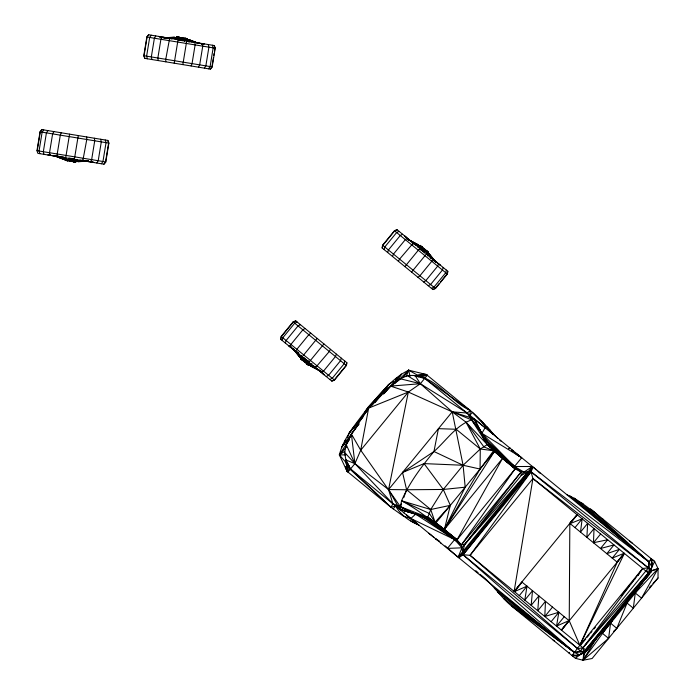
<?xml version="1.0" encoding="UTF-8"?>
<svg xmlns="http://www.w3.org/2000/svg" width="695" height="695" viewBox="0 0 695 695"><rect width="100%" height="100%" fill="white"/><g stroke="black" fill="none" stroke-linecap="round" stroke-linejoin="round"><path stroke-width="1.04" d="M348.004 463.826L347.995 472.061L354.91 463.617L360.714 450.204L368.637 408.113C381.199 397.088 391.068 381.364 407.505 375.726C433.55 372.199 449.005 401.015 470.307 410.519C480.697 418.79 488.602 429.545 498.037 438.58M479.785 574.183C492.303 583.07 499.896 596.631 511.815 606.231L575.408 658.313L583.044 660.25L592.114 658.513L658.035 578.014L658.043 568.623L654.681 561.517L590.359 508.836M304.297 360.696L304.341 358.611M424.332 253.093L424.393 249.992M650.894 560.804L651.319 558.763L651.884 566.703L649.79 571.264L583.861 651.754L579.708 654.829L574.522 652.536L458.839 557.79L463.07 554.775L531.223 469.394L531.023 471.783L648.383 567.893L642.727 568.458L579.856 645.229L617.212 562.186L624.171 553.255L612.234 558.111L619.401 549.354L606.822 553.68L613.998 544.923L600.497 548.503L607.673 539.746L593.461 542.734L594.034 528.582L586.867 537.339L587.657 523.352L580.49 532.109L582.158 518.852L570.091 523.596L577.258 514.839L569.831 523.378L569.24 620.774L579.856 645.229L572.046 655.559L576.294 655.932L585.025 652.709L650.954 572.211L652.231 563.211L651.319 558.763L648.826 561.803L648.383 567.893L649.79 571.264L650.954 572.211L648.331 573.045L582.966 647.775L577.701 648.652L470.063 555.305L463.07 554.775L460.75 555.444M579.856 645.229L624.379 553.428L561.508 630.2L569.023 620.6L556.53 626.125L558.85 612.26L544.793 616.517L545.488 601.323L537.756 610.749L538.894 595.919L531.162 605.354L532.509 590.689L524.786 600.124L527.01 586.189L514.387 591.61L521.849 581.967L569.127 620.687M65.677 157.904L69.578 134.152M186.712 41.014L182.837 64.609M489.436 429.354L493.155 434.314L472.279 412.37L469.907 415.271L470.307 410.519L426.322 374.501L408.73 370.2C391.685 378.262 380.521 394.178 367.898 407.513C357.317 422.508 343.912 436.599 339.368 454.895L346.223 462.722L347.378 471.557L346.223 462.722L346.501 459.786M612.295 620.574L610.558 623.189L608.594 638.384L583.044 660.25L583.765 652.822M78.266 135.577L74.365 159.329M174.21 63.193L178.076 39.598M651.067 560.848L651.319 558.763M643.544 580.568L635.282 593L633.31 608.203L627.038 603.06L616.83 628.323L613.694 631.295M36.957 150.667L40.049 131.824L41.761 129.583L107.986 140.451L108.889 143.118L105.805 161.961L104.12 164.211L37.834 153.334L36.957 150.667L105.805 161.961M37.391 149.66L40.31 131.868L42.013 129.626M65.191 160.345L65.278 159.52M65.321 160.371L65.426 159.546M65.443 160.389L65.617 159.572M65.669 160.423L65.799 159.607M65.825 160.449L65.964 159.633L60.526 156.844M65.877 160.458L66.008 159.642M66.086 160.493L66.433 159.711M66.833 160.614L66.92 159.789L66.442 160.554L66.381 159.702L60.448 156.523M67.128 159.824L66.963 160.641L67.241 159.841M67.215 160.675L67.346 159.859M67.398 160.71L67.537 159.885M67.554 160.736L67.693 159.911L63.836 157.183M67.667 160.754L67.719 159.92L67.728 160.762L68.24 160.006M68.397 160.032L68.44 160.875L65.148 160.337M68.388 160.866L68.527 160.05M68.709 160.085L69.057 157.965M69.761 158.078L69.283 161.014L71.846 161.44L71.915 160.606M69.596 160.224L69.431 161.04L68.492 158.364M69.578 161.066L69.717 160.25M69.761 161.092L69.9 160.276M69.969 161.127L70.551 158.208M70.221 161.171L70.421 160.363M70.516 161.223L70.69 160.406M70.699 161.249L70.829 160.432M70.907 161.283L71.376 158.347M71.298 160.51L71.168 161.327L71.255 160.502L71.672 161.405L72.184 158.477M72.567 160.71L72.914 158.599M72.784 160.754L72.61 161.561L75.781 162.083M72.784 161.588L72.888 160.771M72.897 161.614L73.071 160.797M73.123 161.648L73.514 158.695M73.427 161.7L73.418 160.858L77.154 159.45M73.488 161.709L73.948 158.764M73.757 161.753L74.209 158.808L73.705 161.744L73.635 160.892M73.948 161.779L74.035 160.953M74.104 161.805L74.243 160.988M74.322 161.839L74.452 161.023M74.53 161.874L74.973 161.11M74.904 161.935L75.121 161.136L80.733 160.163M75.043 161.961L75.182 161.144L75.26 161.996L75.434 161.188L77.458 160.884M75.26 161.996L75.764 161.24M143.787 55.696L146.853 36.983L148.522 34.75L214.373 45.549L215.242 48.198L212.166 66.911L210.472 69.144L144.682 58.354L143.787 55.696L212.166 66.911M176.686 37.704L176.851 36.887L176.869 37.73L177.468 36.991M177.416 37.817L177.616 37.017M177.92 37.07L177.599 37.851L177.573 37.009M177.989 37.912L178.129 37.096M178.207 37.947L178.363 37.139M178.389 37.139L178.598 38.017L175.105 39.111M178.415 37.982L178.537 37.165M178.233 40.11L178.737 37.2L178.806 38.051M178.424 40.145L178.936 37.235L178.493 40.154M179.102 37.261L179.015 38.086L175.314 39.476M179.18 38.112L179.353 37.304M178.928 40.223L179.501 37.322L179.518 38.164M179.649 38.182L179.762 37.365M179.701 38.19L179.823 37.382L176.669 36.861M179.527 40.327L179.866 38.225M180.248 40.44L181.056 37.582M181.308 37.626L181.126 38.425L181.1 37.591M181.517 37.66L181.048 40.571M181.586 38.503L181.725 37.686M181.734 38.529L181.908 37.721M181.899 38.555L182.047 37.747L182.107 38.59M182.021 38.572L182.194 37.765L181.873 40.71M182.316 38.625L182.446 37.808M182.516 38.659L182.655 37.843M182.698 38.685L182.837 37.869M182.933 38.72L183.08 37.912L180.578 37.504L180.518 38.329L180.648 37.513M182.655 40.84L183.133 37.921M183.358 40.953L183.706 38.85M184.01 38.903L183.966 38.06L187.242 38.599L187.103 39.407L187.172 38.581M184.166 38.929L184.688 38.173M184.905 38.208L184.774 39.024L189.292 42.273M184.974 39.059L185.105 38.242M185.157 39.085L185.287 38.277M185.435 38.294L185.383 39.129L185.626 38.329M185.556 39.155L186.138 38.416M186.217 39.259L186.347 38.451M186.555 38.486L186.425 39.294L191.829 42.065M186.634 39.328L186.72 38.512M186.773 39.354L186.946 38.546M186.955 39.38L187.059 38.564M213.443 57.52L211.914 66.876L210.22 69.1M213.791 55.435L214.13 53.359M214.468 51.282L214.807 49.197M651.884 566.703L648.826 561.803L533.143 467.057L531.023 471.783L532.935 478.534L514.126 591.402L576.998 514.63M403.708 497.733L406.618 489.758L402.535 472.487L424.054 463.608L443.28 489.462L450.334 505.343L430.735 509.513L401.571 500.782L400.424 506.698L412.517 512.971L427.164 518.922L432.42 521.98L461.35 544.932L462.601 551.769L464.851 544.272L521.042 472.044L528.07 471.827L464.851 544.272L461.35 544.932C441.664 529.694 423.733 512.493 401.571 500.782C409.346 482.651 421.5 466.675 433.958 451.507C446.147 440.786 455.711 425.592 471.549 419.867L480.08 430.474L488.802 443.662L492.833 448.205L521.042 472.044L521.207 475.458L528.07 471.827M402.535 472.487L433.958 451.507L438.432 428.659L456.163 429.258L480.28 449.013L493.598 450.725L515.16 468.812L521.042 472.044L461.35 544.932L428.103 517.462L392.866 503.762L350.532 468.96L345.884 459.977L344.651 452.48L346.232 444.704L351.392 434.019L368.637 408.113L408.339 392.049L420.345 383.718L427.26 375.274L426.652 374.77L417.791 375.335L414.95 376.204M346.414 365.518L346.953 362.79L295.688 320.803L293.116 321.872L281.171 336.458L280.598 339.169L331.915 381.199L334.469 380.104L346.414 365.518L293.116 321.872M382.597 245.205L382.059 247.915L432.942 289.58L435.487 288.521L447.345 274.047L447.91 271.354L396.975 229.645L394.447 230.723L382.597 245.205L435.487 288.521M346.762 362.634L346.206 365.353L334.26 379.939L331.724 381.034M382.25 248.072L382.797 245.361L394.656 230.888L397.175 229.802M280.797 339.334L281.18 337.527M447.719 271.198L447.146 273.882L440.56 281.918M617.812 612.312L583.044 660.25L584.973 651.901M282.153 340.446L282.787 337.779L294.723 323.192L297.234 322.072M344.833 361.053L344.199 363.711L332.262 378.297L329.795 379.461M384.161 249.635L384.787 246.994L396.645 232.521L399.086 231.374M446.364 270.086L445.747 272.735L433.889 287.209L431.395 288.321M71.785 161.431L71.976 160.614M407.505 375.726L420.345 383.718L452.21 411.831L465.98 422.143L487.56 444.87L515.16 468.812L461.35 544.932L457.023 539.798L444.409 529.399L450.334 505.343L435.044 522.223L428.103 517.462L399.964 509.496L395.603 506.003L391.033 507.315L347.048 471.288L339.368 454.895L341.002 452.158M308.076 361.669L308.328 360.818M420.397 249.87L420.64 249.018M285.35 343.061L286.105 340.498L298.051 325.912L300.431 324.687M443.193 267.488L442.446 270.034L430.596 284.507L428.233 285.723M341.297 358.16L340.533 360.705L328.587 375.291L326.259 376.56M387.671 252.511L388.427 249.974L400.285 235.501L402.596 234.241M82.827 160.719L86.779 139.495L86.719 136.958M169.676 38.216L165.749 59.301L165.81 61.82M401.519 503.71L400.424 506.698L360.714 450.204L351.392 434.019L359.089 423.768L357.213 426.322M347.457 437.676L349.316 432.716L367.082 411.023M438.606 263.735L437.685 266.133L425.835 280.606L423.646 281.97M651.45 565.174L652.231 563.211M61.247 132.78L60.309 135.151L57.216 153.995L57.337 156.531M191.108 65.964L192.046 63.61L195.113 44.897L194.991 42.369M470.48 415.749L469.872 417.261L480.08 430.474L483.677 438.806L514.465 466.527L523.978 472.079L532.44 466.493L424.723 378.375L415.08 375.491L420.345 383.718L467.17 413.03L487.56 444.87L502.476 458.5L515.16 468.812L457.023 539.798L428.103 517.462L399.938 509.548L388.566 489.549L354.91 463.617L344.651 452.48M336.406 354.155L335.45 356.544L323.505 371.13L321.359 372.555M392.519 256.481L393.474 254.109L405.333 239.636L407.452 238.22M406.062 376.664L408.73 370.2L417.791 375.335L427.26 375.274L418.242 377.02M396.054 379.487L396.68 378.019L395.472 379.722M302.386 360.192L303.168 359.767L302.794 360.523L303.307 359.888M304.558 361.965L304.914 361.2L304.436 361.869M305.287 362.564L305.644 361.8L305.157 362.46M307.485 363.311L307.129 364.076L309.006 361.817M308.328 365.057L308.684 364.293L308.163 364.918M420.293 246.629L420.388 245.665L419.841 246.265L414.263 244.058M421.222 247.394L421.318 246.421M423.055 248.897L423.411 248.141L422.63 248.549M424.289 248.853L423.75 249.462L424.132 248.723M425.635 251.008L426.157 250.382L425.375 250.791M401.571 500.782L429.423 513.483L435.044 522.223L444.409 529.399L465.198 487.195L463.096 465.259L452.21 411.831L408.339 392.049L390.642 386.099L383.518 394.074M90.489 161.97L91.644 159.642L94.729 140.798L94.364 138.218M162.065 36.974L160.919 39.294L157.852 58.006L158.217 60.569M301.5 359.463L301.873 358.716M307.833 363.589L307.303 364.215L307.65 363.442M308.285 363.963L308.033 364.814L308.519 364.154M311.699 365.561L308.893 364.458L308.476 365.179L309.023 364.562M419.876 246.291L420.023 245.361L422.43 247.333L421.865 247.924M650.676 569.492L654.681 561.517L652.648 559.857M295.705 351.54L296.852 349.307L308.797 334.721L310.778 333.157M432.916 259.079L431.777 261.294L419.928 275.767L417.964 277.322M53.854 131.572L52.62 133.892L49.527 152.726L49.936 155.324M198.457 67.172L199.682 64.87L202.749 46.157L202.349 43.576M399.938 509.548L415.68 514.161L454.652 539.572L461.958 547.808L458.135 557.216L392.866 503.762L354.91 463.617L346.232 444.704L349.446 439.422M330.49 349.307L329.291 351.505L315.434 367.698M398.4 261.294L399.582 259.113L413.334 243.041M301.812 358.663L301.352 359.35L302.143 358.933M305.227 361.452L304.827 362.191L305.253 361.478M308.997 364.545L308.693 365.362L309.249 364.753M420.128 245.448L419.728 246.169L420.249 245.543M427.043 251.112L426.956 252.094M360.714 450.204L408.339 392.049L388.566 489.549L406.618 489.758L430.735 509.513L435.044 522.223L457.023 539.798L502.476 458.5L444.409 529.399L480.063 469.047L493.598 450.725L483.92 446.937L465.98 422.143L480.28 449.013L480.063 469.047L463.096 465.259L424.054 463.608M583.044 660.25L596.996 637.167M155.784 35.94L154.394 38.216L151.328 56.929L151.936 59.544M96.814 163.012L98.212 160.719L101.305 141.876L100.688 139.252M510.243 448.301L509.122 448.683L509.652 447.823L509.009 448.596M518.748 456.572L519.287 455.711M364.866 412.213L367.751 407.713L388.948 384.318L393.448 381.52M349.22 439.535L339.368 454.895L345.875 454.895M444.409 529.399L494.432 451.498L515.16 468.812M47.894 130.59L46.417 132.875L43.333 151.71L43.967 154.342M204.382 68.145L205.842 65.877L208.908 47.164L208.274 44.55M302.151 356.822L317.215 338.439M426.522 253.831L411.57 272.084M151.249 35.193L149.686 37.443L146.61 56.165L147.41 58.797M101.374 163.759L102.956 161.492L106.04 142.657L105.24 139.999M302.968 359.61L302.499 360.279L303.037 359.663M350.758 436.59L341.862 446.833L343.695 444.227M571.055 521.632L569.831 523.378L617.212 562.186M395.498 379.696L396.68 378.019M638.992 573.766L637.749 575.529L639.105 573.853M640.243 571.994L642.727 568.458L582.966 647.775L583.861 651.754L585.025 652.709M592.236 642.936L586.615 650.763L583.861 651.754L574.522 652.536L511.815 606.231M43.768 129.913L42.134 132.172L39.042 151.006L39.841 153.665M208.474 68.814L210.099 66.572L213.165 47.859L212.375 45.227M385.082 389.278L387.541 385.873M606.744 625.422L586.615 650.763L470.063 555.305L531.023 471.783L648.826 561.803L649.79 571.264L645.837 571.003M323.94 343.947L308.884 362.338M404.898 266.619L419.841 248.367M619.106 610.575L620.392 608.829M148.773 34.793L147.114 37.026L144.039 55.739L144.934 58.389M103.868 164.168L105.544 161.918L108.629 143.083L107.734 140.407M343.912 444.331L341.862 446.833L355.936 428.033M341.862 446.833L343.799 444.261M385.725 388.601L388.948 384.318L371.868 405.185M403.117 377.646L408.73 370.2L410.007 376.577M375.231 402.362L388.948 384.318L382.902 391.919M650.824 570.934L658.043 568.623L635.282 593L602.313 633.249L633.206 592.826M602.313 633.249L631.772 594.772M399.999 375.952L401.319 374.231L398.391 377.315M393.031 384.969L401.319 374.231L384.239 393.327M281.371 336.623L292.656 322.854M301.057 358.038L300.501 358.646L303.055 360.731L305.009 358.542M300.614 358.742L301.161 358.125M300.727 358.837L301.283 358.22M300.909 358.976L301.387 358.316M301.031 359.08L301.552 358.446L297.182 351.687M301.196 359.211L301.717 358.577M301.534 359.489L302.021 358.829M301.708 359.636L302.273 359.037M302.36 359.107L301.908 359.802L302.542 359.254M302.047 359.914L302.655 359.35M302.16 360.001L302.768 359.437M302.273 360.097L302.838 359.497L300.944 355.293M303.428 359.984L303.011 360.705M305.687 362.894L303.706 361.27L305.557 358.994M303.741 361.296L304.271 360.679M303.845 361.383L304.453 360.818M304.071 361.574L304.592 360.94M304.236 361.704L304.749 361.07M304.827 361.131L306.174 359.497M304.54 361.956L305.088 361.339M304.705 362.086L305.174 361.417M305.366 361.574L304.914 362.26L306.816 360.019M305.322 362.59L306.2 362.26M307.433 360.531L305.548 362.781L306.174 362.225M306.66 362.625L307.998 360.992M306.79 362.738L306.278 363.372L308.736 365.388M306.391 363.468L306.834 362.773M306.504 363.563L306.929 362.851M306.53 363.581L308.467 361.374M306.643 363.676L307.164 363.042M306.799 363.806L307.32 363.172L312.185 363.98M306.964 363.937L308.806 361.652M307.051 364.006L308.858 361.695M307.277 364.197L307.998 363.728M307.529 364.406L308.12 363.824M307.703 364.545L308.163 363.859M307.798 364.623L308.363 364.024M308.206 364.953L308.728 364.319M308.363 365.084L308.849 364.423M420.041 246.421L420.544 245.795M420.718 245.926L420.162 246.525L414.098 244.258M420.353 246.682L420.953 246.117M420.597 246.881L421.24 246.36M419.737 248.897L421.57 246.629M419.919 249.045L421.761 246.786M421.352 247.498L421.908 246.899M420.258 249.314L422.065 247.029M421.691 247.776L422.178 247.125M421.778 247.846L422.317 247.238M420.718 249.696L422.047 248.072M421.274 250.157L423.012 247.811L424.984 249.418L423.142 251.686M423.02 248.871L423.576 248.271M421.891 250.66L423.733 248.402M423.377 249.158L423.872 248.506L423.611 249.349M423.698 249.418L424.228 248.801M422.534 251.182L424.454 248.992M424.098 249.748L424.61 249.123M424.237 249.861L424.749 249.236M424.332 249.939L424.932 249.383M423.681 252.129L425.01 250.495M425.635 249.957L425.253 250.695M425.679 251.043L426.174 250.4M425.774 251.121L426.356 250.547M425.887 251.216L426.426 250.608M426.061 251.355L426.513 250.678M426.139 251.416L426.626 250.765M426.217 251.486L426.826 250.93M426.322 251.573L426.878 250.973M426.53 251.746L426.965 251.043M427.086 252.198L427.599 251.564L427.121 252.224L430.909 258.088M427.243 252.328L427.79 251.72M427.39 252.441L427.929 251.842M427.503 252.546L428.042 251.929L427.642 252.659M439.24 283.534L435.287 288.356L432.742 289.424M399.269 376.742L401.319 374.231M407.357 371.877L408.73 370.2L406.375 372.346M393.231 508.888L395.603 506.003C400.702 515.082 409.346 521.224 418.85 525.038L410.493 520.72L411.388 518.93L403.057 515.899L391.033 507.315L350.193 469.368L345.884 459.977L354.91 463.617L351.392 434.019M488.802 443.662L480.28 449.013L463.096 465.259L443.28 489.462L430.735 509.513L427.164 518.922L454.652 539.572L447.398 548.424L461.958 547.808L523.978 472.079M494.432 451.498L435.965 522.883L457.023 539.798M509.122 448.683L509.756 447.91M511.676 450.777L512.319 450.004M512.78 451.68L513.414 450.899M516.098 454.4L516.732 453.618M517.158 455.268L517.914 454.591M518.644 456.485L519.391 455.798L515.064 452.793M458.839 557.79L533.143 467.057L536.358 469.916M583.861 651.754L580.421 650.876L574.522 652.536L463.07 554.775L531.023 471.783M470.063 555.305L532.935 478.534L648.383 567.893L580.421 650.876L463.07 554.775M583.34 504.144L574.331 498.254L566.877 494.692M514.387 591.61L522.11 582.175M519.287 595.624L527.01 586.189M574.991 527.609L582.158 518.852M593.461 542.734L600.636 533.977M544.793 616.517L552.525 607.082M551.118 621.695L558.85 612.26M556.53 626.125L564.262 616.691M561.299 630.026L569.023 620.6M617.004 562.012L624.171 553.255M569.023 653.083L569.596 652.379M580.325 645.612L585.798 638.94M587.162 637.272L589.212 634.77M590.576 633.102L591.949 631.434M593.999 628.923L595.363 627.255M621.33 595.545L629.531 585.538M630.904 583.861L632.954 581.359M634.318 579.691L635.682 578.023M354.181 426.939L349.316 432.716L362.868 417.33M585.451 649.816L649.495 573.992L532.935 478.534M624.918 602.817L626.325 601.166M628.428 598.699L629.835 597.048M631.234 595.407L649.495 573.992L642.875 581.107M346.553 446.816L339.368 454.895L344.772 451.316M649.295 587.596L651.484 585.199M652.935 583.6L658.035 578.014M350.584 430.996L354.137 427.156M184.418 41.474L185.096 40.753M345.98 440.63L344.659 441.534L346.084 440.031M419.476 245.969L420.041 245.378M394.847 383.631L408.73 370.2M397.922 380.912L400.233 378.766L420.345 383.718L390.642 386.099M581.142 653.578L579.708 654.829L572.046 655.559L574.018 654.925M350.532 468.96L391.033 507.315L392.866 503.762L388.566 489.549L452.21 411.831L474.242 418.824L485.127 427.738L481.87 433.333L483.677 438.806L485.744 439.518L514.465 466.527L532.44 466.493L458.135 557.216L449.196 549.424M575.408 658.313L581.324 653.726M344.659 441.534L346.049 440.543M576.294 655.932L577.962 654.82M462.983 552.725L464.781 551.526M396.185 506.481L397.549 505.578L412.517 512.971M305.044 328.466L302.846 329.847L290.901 344.425L289.971 346.848L291.926 347.735M526.289 472.748L528.183 471.688M293.316 322.037L295.879 320.96M61.534 157.218L63.071 156.636M650.398 571.342L658.043 568.623L641.555 598.143L635.282 593M73.774 160.91L75.564 160.363M303.42 357.856L304.358 357.569M193.445 42.673L194.878 42.352M57.459 156.557L58.893 156.227M56.399 156.384L57.946 156.071M170.961 38.911L177.347 37.808M170.996 38.642L173.003 38.347M80.481 160.441L82.505 160.137M417.678 376.603L427.26 375.274M197.371 43.316L199.23 43.064M53.081 155.836L54.948 155.584M198.092 43.438L200.038 43.203M52.264 155.697L54.219 155.463M465.198 487.195L443.28 489.462L406.618 489.758M417.791 375.335L426.322 374.501L422.247 373.988M167.165 38.39L175.939 37.573M76.528 161.362L84.373 160.632M201.211 43.811L202.879 43.663M201.446 44.063L204.087 43.863M48.19 155.037L49.953 154.907M201.602 44.08L204.261 43.889M48.016 155.002L50.683 154.811M165.21 37.869L174.749 37.382M77.718 161.561L88.395 161.014M163.082 37.765L174.358 37.313M78.118 161.622L88.43 161.214M162.943 37.739L174.297 37.304L189.127 39.737L198.787 43.411M88.56 161.24L78.17 161.631L63.245 159.181L53.524 155.489M421.153 377.585L425.062 377.958M146.853 36.983L215.242 48.198M40.049 131.824L108.889 143.118M417.53 246.899L421.422 247.559M307.598 363.398L309.397 363.815M430.761 258.358L432.829 259M308.623 364.241L315.678 366.838M474.199 418.859L469.872 417.261L474.659 420.327L481.87 433.333L514.465 466.527L521.702 457.692L481.87 433.333L474.199 418.859L480.08 430.474M189.075 39.728L198.648 43.394M53.654 155.506L63.297 159.198M188.675 39.667L198.553 43.568M53.758 155.333L63.697 159.259M433.628 260.703L436.199 261.763M292.404 348.838L294.133 349.542M471.549 419.867L452.21 411.831L467.17 413.03L470.307 410.519L424.723 378.375M158.634 36.409L160.276 37.096M91.471 161.501L93.938 162.534M158.808 36.435L160.432 37.122M91.314 161.475L93.764 162.508M435.044 261.52L436.816 262.276M291.778 348.317L294.454 349.455M160.015 36.635L161.553 37.304M91.002 161.64L92.548 162.309M90.532 161.561L92.035 162.23M187.494 39.476L194.652 42.647M56.79 155.854L64.887 159.459M412.178 242.442L419.007 245.578M309.727 365.144L317.58 368.75M437.52 263.37L439.014 264.074M289.563 346.51L291.822 347.561M433.958 451.507L463.096 465.259M162.856 37.104L164.619 37.947M87.918 160.988L89.69 161.839M454.652 539.572L422.499 516.741L428.103 517.462L454.652 539.572L410.823 518.47L415.68 514.161L401.493 509.67L397.549 505.578M438.389 264.083L439.952 264.838M288.616 345.736L290.988 346.875M438.51 264.178L440.083 264.943M288.486 345.623L290.866 346.779M163.664 37.235L165.349 38.069M87.179 160.866L88.873 161.709M409.694 240.531L418.086 244.831M310.648 365.9L320.986 371.182L322.958 373.858M407.93 239.401L417.782 244.579L429.206 253.936L436.295 262.623M310.952 366.152L321.785 371.842L323.905 374.631M408.721 239.784L417.738 244.544M320.994 371.451L310.995 366.187L299.441 356.717L293.603 349.55M187.025 39.754L190.83 41.813M166.965 37.773L168.32 38.555M168.016 37.947L169.267 38.712M83.235 160.224L84.495 160.988M439.796 541.388L435.348 538.547L436.929 539.85M595.858 513.344L581.706 503.024L648.826 561.803L569.961 495.943M511.607 450.395L513.336 451.594M503.554 598.447L574.522 652.536L494.414 588.187M499.41 454.2L487.56 444.87L492.833 448.205L514.465 466.527L487.56 444.87L521.042 472.044M497.542 592.018L574.522 652.536M425.627 249.948L428.163 252.024M394.447 230.723L447.345 274.047M602.235 518.566L602.895 519.104M629.427 540.84L632.372 543.247M281.171 336.458L334.469 380.104M610.558 623.189L616.83 628.323M601.001 632.172L608.594 638.384M403.734 512.658L404.186 513.032M406.592 515.004L413.334 520.52M413.447 520.616L414.941 521.832M415.28 522.11L416.418 523.048M416.54 523.144L417.33 523.795M428.885 533.256L429.684 533.908M430.023 534.194L431.169 535.124M431.343 535.272L432.082 535.88M432.881 536.531L434.028 537.47M440.786 543.004L441.36 543.473M553.098 640.043L554.541 641.216M572.715 656.106L573.375 656.645M574.331 498.254L648.826 561.803L591.089 509.435M445.139 545.879L447.571 548.007M499.67 439.996L501.295 441.421M475.78 570.673L478.177 572.776M537.965 471.34L540.38 473.477M481.096 420.623L493.155 434.314L487.282 426.956M429.163 253.901L436.182 262.536M293.055 348.847L299.484 356.752M428.858 253.649L436.026 262.675M293.889 349.568L299.797 357.004M404.803 236.048L405.863 237.447M322.437 372.633L324.035 374.744M404.933 236.161L406.514 238.237M405.871 236.926L407.339 238.915M427.946 252.902L432.994 259.843M406.262 237.247L408.165 239.853M321.29 371.782L322.567 373.536M296.261 351.644L300.718 357.76M408.069 238.724L409.155 240.314M319.648 370.444L320.743 372.051M319.083 369.983L320.117 371.53M426.852 252.007L430.205 257.454M297.877 352.261L301.256 357.751M182.898 38.72L183.914 40.553M412.057 241.99L413.099 243.893M425.835 251.173L428.103 256.186M345.424 466.423L347.048 471.288M345.493 466.779L346.814 470.784M214.121 45.514L214.981 48.155M349.099 465.563L350.193 469.368M346.223 462.722L347.995 472.061L347.413 462.401M73.844 160.927L73.896 161.77M74.852 161.092L74.869 161.935M75.868 161.257L75.729 162.074L75.911 161.266M176.739 36.87L176.591 37.686L176.739 36.87"/></g></svg>
